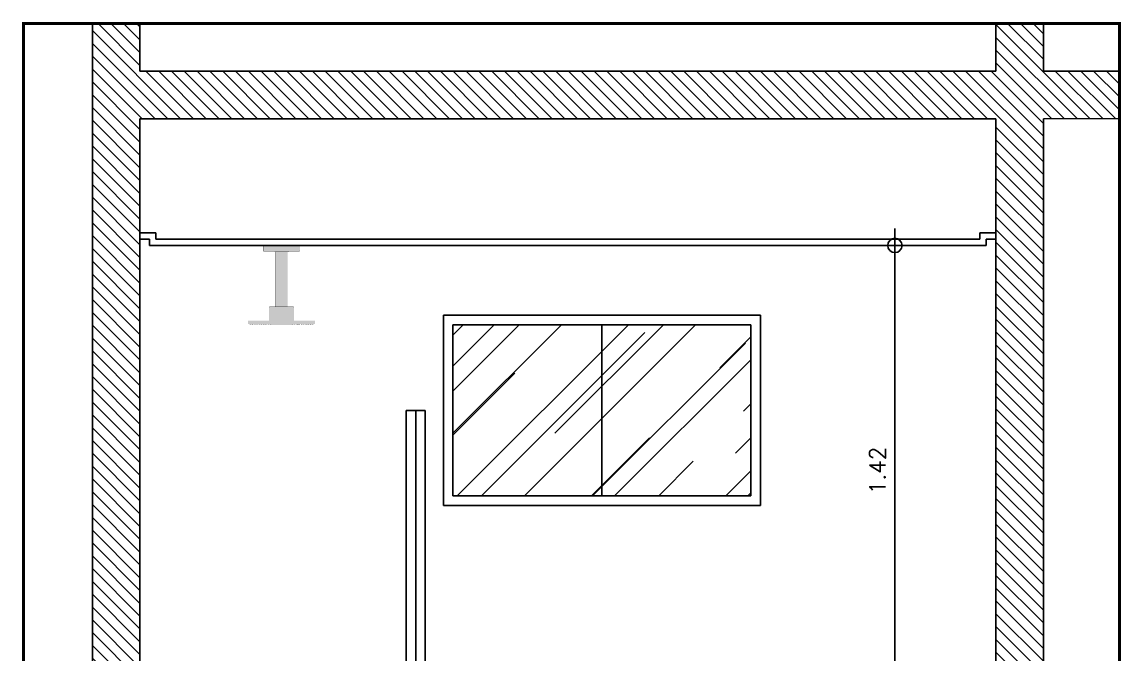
# Model space of a CAD drawing. Header units: millimetres. Extents: x 2182 to 2335, y 1488 to 1614.
# Drawn here: x 2294.997 to 2298.464, y 1510.852 to 1512.846 of the extents above; entities that cross this region are included whole.
import ezdxf

# ---------------------------------------------------------------- set-up
doc = ezdxf.new("R2010")
doc.units = ezdxf.units.MM
doc.linetypes.add('DIVIDE', pattern=[1.25, 0.5, -0.25, 0, -0.25, 0, -0.25])
for name, color, linetype in [('AI-Equip san', 1, 'Continuous'), ('COTA', 250, 'Continuous'), ('Esquadria', 2, 'Continuous'), ('Hachura', 8, 'Continuous'), ('LAYOUT', 7, 'Continuous'), ('PAREDE', 7, 'Continuous'), ('TEXTO', 7, 'Continuous')]:
    doc.layers.add(name, color=color, linetype=linetype)
doc.layers.add('AI-Hatch equip san', color=255, linetype='Continuous', lineweight=0)
doc.styles.add('NORMAL', font='romans.shx')
doc.dimstyles.new('D25', dxfattribs={"dimtxt": 0.05, "dimasz": 0.045, "dimexe": 0.18, "dimexo": 0.0625, "dimgap": 0.03, "dimtad": 1, "dimzin": 4, "dimdsep": 46, "dimtxsty": 'NORMAL', "dimblk1": 'DOT1', "dimblk2": 'DOT1', "dimsah": 1, "dimcen": 0.045, "dimse1": 1, "dimse2": 1, "dimclrd": 256, "dimclre": 256, "dimclrt": 7, "dimaunit": 1, "dimadec": 0, "dimazin": 0, "dimtfac": 1, "dimtix": 1, "dimtmove": 2, "dimatfit": 3, "dimldrblk": 'SMALL', "dimfxl": 1, "dimtvp": 1.75, "dimtolj": 1, "dimtzin": 0, "dimarcsym": 0})

# ---------------------------------------------------------------- blocks, each defined once
blk = doc.blocks.new('DOT1')
for p, q in [((0, 1.2), (0, -1.2)), ((-1.2, 0), (1.2, 0))]:
    blk.add_line(p, q)
blk.add_circle((0, 0), 0.5)
blk = doc.blocks.new('*D854')
at = {"layer": 'COTA', "linetype": 'Continuous', "lineweight": -2, "transparency": 16777216}
blk.add_line((2297.7508, 1510.7659), (2297.7508, 1512.0959), dxfattribs=at)
at = {"layer": 'Defpoints', "color": 0, "linetype": 'Continuous', "transparency": 16777216}
for p in [(2297.7508, 1512.1409), (2298.0392, 1512.1409), (2298.0692, 1510.7209)]:
    blk.add_point(p, dxfattribs=at)
at = {"layer": 'COTA', "linetype": 'Continuous', "lineweight": -2, "transparency": 16777216, "xscale": 0.045, "yscale": 0.045, "zscale": 0.045}
for p, rotation in [((2297.7508, 1512.1409), 90), ((2297.7508, 1510.7209), 270)]:
    blk.add_blockref('DOT1', p, dxfattribs=dict(at, rotation=rotation))
at = {"layer": 'COTA', "color": 7, "linetype": 'Continuous', "transparency": 16777216, "insert": (2297.6958, 1511.4309), "char_height": 0.05, "attachment_point": 5, "rotation": 90, "style": 'NORMAL'}
blk.add_mtext('\\A1;1.42', dxfattribs=at)
blk = doc.blocks.new('_Small')
at = {"color": 0, "linetype": 'ByBlock', "lineweight": -2}
blk.add_circle((0, 0), 0.25, dxfattribs=at)
blk = doc.blocks.new('CHROMO DE TETO - 1979 CTET')
at = {"layer": 'AI-Hatch equip san'}
for points in [[(0.0566, 0.2345), (0.0567, 0.2345), (0.0569, 0.2346), (0.057, 0.2346), (0.0571, 0.2347), (0.0573, 0.2347), (0.0574, 0.2348), (0.0575, 0.2349), (0.0576, 0.235), (0.0577, 0.2351), (0.0578, 0.2352), (0.0579, 0.2353), (0.0579, 0.2355), (0.058, 0.2356), (0.058, 0.2357), (0.0581, 0.2362), (0.0581, 0.2522), (-0.0034, 0.2522), (-0.0579, 0.2522), (-0.0579, 0.236), (-0.0579, 0.2357), (-0.0579, 0.2356), (-0.0578, 0.2355), (-0.0577, 0.2353), (-0.0577, 0.2352), (-0.0576, 0.2351), (-0.0575, 0.235), (-0.0574, 0.2349), (-0.0573, 0.2348), (-0.0571, 0.2347), (-0.057, 0.2347), (-0.0569, 0.2346), (-0.0567, 0.2346), (-0.0566, 0.2345), (-0.0564, 0.2345), (0.0034, 0.2345)], [(-0.0726, 0.0045), (-0.0728, 0.0046), (-0.0729, 0.0046), (-0.0731, 0.0046), (-0.0732, 0.0046), (-0.0734, 0.0046), (-0.0735, 0.0046), (-0.0737, 0.0046), (-0.0738, 0.0046), (-0.074, 0.0046), (-0.0741, 0.0046), (-0.0743, 0.0046), (-0.0745, 0.0045), (-0.0746, 0.0045), (-0.0753, 0.0044), (-0.0759, 0.0044), (-0.0766, 0.0043), (-0.0774, 0.0042), (-0.078, 0.0042), (-0.0785, 0.0041), (-0.0785, 0.0028), (-0.0789, 0.0026), (-0.0824, 0.0026), (-0.0827, 0.0029), (-0.0827, 0.0042), (-0.0831, 0.0042), (-0.0838, 0.0042), (-0.0845, 0.0043), (-0.0852, 0.0044), (-0.0859, 0.0044), (-0.0864, 0.0045), (-0.0866, 0.0045), (-0.0867, 0.0045), (-0.0869, 0.0046), (-0.087, 0.0046), (-0.0872, 0.0046), (-0.0873, 0.0046), (-0.0875, 0.0046), (-0.0876, 0.0046), (-0.0878, 0.0046), (-0.0879, 0.0046), (-0.0881, 0.0046), (-0.0882, 0.0046), (-0.0884, 0.0046), (-0.0886, 0.0045), (-0.089, 0.0045), (-0.0894, 0.0044), (-0.0901, 0.0044), (-0.0905, 0.0043), (-0.091, 0.0043), (-0.0916, 0.0042), (-0.0916, 0.0028), (-0.0919, 0.0026), (-0.0976, 0.0026), (-0.0978, 0.0029), (-0.0978, 0.0042), (-0.0982, 0.0042), (-0.0986, 0.0043), (-0.0992, 0.0043), (-0.0997, 0.0044), (-0.1, 0.0044), (-0.1003, 0.0045), (-0.1005, 0.0045), (-0.1006, 0.0045), (-0.1007, 0.0045), (-0.1008, 0.0045), (-0.1008, 0.0045), (-0.1009, 0.0046), (-0.101, 0.0046), (-0.101, 0.0046), (-0.1012, 0.0046), (-0.1013, 0.0046), (-0.1014, 0.0046), (-0.1015, 0.0046), (-0.1016, 0.0046), (-0.1017, 0.0046), (-0.1058, 0.0046), (-0.1058, 0.0155), (-0.0957, 0.0155), (-0.0393, 0.0155), (-0.0393, 0.057), (-0.0391, 0.0576), (-0.0388, 0.0581), (-0.0384, 0.0585), (-0.0379, 0.0587), (-0.0374, 0.0588), (-0.0191, 0.0588), (-0.0191, 0.2145), (-0.0191, 0.232), (-0.0206, 0.232), (-0.0211, 0.2322), (-0.0216, 0.2326), (-0.0218, 0.2331), (-0.0218, 0.2332), (-0.0218, 0.2331), (-0.0217, 0.2329), (-0.0217, 0.2328), (-0.0216, 0.2327), (-0.0215, 0.2326), (-0.0214, 0.2325), (-0.0213, 0.2324), (-0.0212, 0.2323), (-0.0211, 0.2322), (-0.0209, 0.2321), (-0.0208, 0.2321), (-0.0206, 0.2321), (-0.0205, 0.232), (-0.0203, 0.232), (0.0036, 0.232), (0.0205, 0.232), (0.0206, 0.232), (0.0208, 0.2321), (0.0209, 0.2321), (0.0211, 0.2321), (0.0212, 0.2322), (0.0213, 0.2323), (0.0214, 0.2324), (0.0215, 0.2325), (0.0216, 0.2326), (0.0217, 0.2327), (0.0218, 0.2328), (0.0219, 0.2331), (0.022, 0.2332), (0.0219, 0.2329), (0.0215, 0.2324), (0.021, 0.2321), (0.0206, 0.232), (0.0193, 0.232), (0.0193, 0.2145), (0.0193, 0.0588), (0.0377, 0.0588), (0.0382, 0.0587), (0.0387, 0.0583), (0.0391, 0.0579), (0.0394, 0.0574), (0.0394, 0.0569), (0.0394, 0.0155), (0.0966, 0.0155), (0.1059, 0.0155), (0.1059, 0.0046), (0.1019, 0.0046), (0.1017, 0.0046), (0.1017, 0.0046), (0.1015, 0.0046), (0.1014, 0.0046), (0.1014, 0.0046), (0.1012, 0.0046), (0.1011, 0.0046), (0.101, 0.0046), (0.101, 0.0045), (0.1009, 0.0045), (0.1008, 0.0045), (0.1008, 0.0045), (0.1004, 0.0045), (0.1002, 0.0044), (0.0999, 0.0044), (0.0992, 0.0043), (0.0987, 0.0043), (0.0983, 0.0042), (0.098, 0.0042), (0.098, 0.0028), (0.0976, 0.0026), (0.0919, 0.0026), (0.0917, 0.0029), (0.0917, 0.0042), (0.0912, 0.0043), (0.0907, 0.0043), (0.0902, 0.0044), (0.0896, 0.0044), (0.0888, 0.0045), (0.0887, 0.0045), (0.0885, 0.0046), (0.0884, 0.0046), (0.0882, 0.0046), (0.0881, 0.0046), (0.0879, 0.0046), (0.0878, 0.0046), (0.0876, 0.0046), (0.0875, 0.0046), (0.0873, 0.0046), (0.0872, 0.0046), (0.087, 0.0046), (0.0869, 0.0045), (0.0867, 0.0045), (0.0866, 0.0045), (0.0861, 0.0044), (0.0854, 0.0044), (0.0847, 0.0043), (0.084, 0.0042), (0.0833, 0.0042), (0.0828, 0.0042), (0.0828, 0.0028), (0.0825, 0.0026), (0.0789, 0.0026), (0.0787, 0.0029), (0.0787, 0.0041), (0.0781, 0.0042), (0.0775, 0.0042), (0.0768, 0.0043), (0.0761, 0.0044), (0.0755, 0.0044), (0.0751, 0.0045), (0.0746, 0.0045), (0.0744, 0.0046), (0.0743, 0.0046), (0.0741, 0.0046), (0.074, 0.0046), (0.0738, 0.0046), (0.0737, 0.0046), (0.0735, 0.0046), (0.0734, 0.0046), (0.0732, 0.0046), (0.0731, 0.0046), (0.0729, 0.0046), (0.0728, 0.0045), (0.0726, 0.0045), (0.0725, 0.0045), (0.072, 0.0044), (0.0713, 0.0044), (0.0706, 0.0043), (0.0698, 0.0042), (0.0692, 0.0042), (0.0687, 0.0041), (0.0687, 0.0028), (0.0684, 0.0026), (0.0648, 0.0026), (0.0646, 0.0029), (0.0646, 0.0041), (0.064, 0.0042), (0.0634, 0.0042), (0.0627, 0.0043), (0.062, 0.0044), (0.0613, 0.0044), (0.061, 0.0045), (0.0605, 0.0045), (0.0603, 0.0046), (0.0602, 0.0046), (0.06, 0.0046), (0.0599, 0.0046), (0.0597, 0.0046), (0.0596, 0.0046), (0.0594, 0.0046), (0.0593, 0.0046), (0.0591, 0.0046), (0.059, 0.0046), (0.0588, 0.0046), (0.0587, 0.0045), (0.0585, 0.0045), (0.0584, 0.0045), (0.0579, 0.0044), (0.0572, 0.0044), (0.0565, 0.0043), (0.0557, 0.0042), (0.0551, 0.0042), (0.0546, 0.0042), (0.0546, 0.0028), (0.0542, 0.0026), (0.0507, 0.0026), (0.0505, 0.0029), (0.0505, 0.0041), (0.0505, 0.0041), (0.0505, 0.0041), (0.0499, 0.0042), (0.0493, 0.0042), (0.0486, 0.0043), (0.0479, 0.0044), (0.0472, 0.0044), (0.0465, 0.0045), (0.0464, 0.0045), (0.0462, 0.0046), (0.0461, 0.0046), (0.0459, 0.0046), (0.0458, 0.0046), (0.0456, 0.0046), (0.0455, 0.0046), (0.0453, 0.0046), (0.0452, 0.0046), (0.045, 0.0046), (0.0449, 0.0046), (0.0447, 0.0046), (0.0446, 0.0045), (0.0444, 0.0045), (0.0442, 0.0045), (0.0438, 0.0044), (0.0431, 0.0044), (0.0424, 0.0043), (0.0416, 0.0042), (0.041, 0.0042), (0.0405, 0.0042), (0.0405, 0.0028), (0.0402, 0.0026), (0.0366, 0.0026), (0.0364, 0.0029), (0.0364, 0.0041), (0.0359, 0.0042), (0.0354, 0.0042), (0.0348, 0.0042), (0.0343, 0.0043), (0.0338, 0.0044), (0.0332, 0.0044), (0.0329, 0.0045), (0.0326, 0.0045), (0.0323, 0.0045), (0.0323, 0.0036), (0.0321, 0.003), (0.0318, 0.0025), (0.0314, 0.0021), (0.031, 0.0018), (0.0305, 0.0016), (0.03, 0.0015), (0.0296, 0.0014), (0.0001, 0.0014), (-0.0296, 0.0014), (-0.0301, 0.0015), (-0.0306, 0.0017), (-0.0311, 0.002), (-0.0315, 0.0023), (-0.0318, 0.0028), (-0.032, 0.0032), (-0.0321, 0.0036), (-0.0322, 0.0045), (-0.0325, 0.0045), (-0.0329, 0.0044), (-0.0334, 0.0044), (-0.034, 0.0043), (-0.0345, 0.0043), (-0.035, 0.0042), (-0.0356, 0.0042), (-0.0359, 0.0042), (-0.0362, 0.0041), (-0.0362, 0.0028), (-0.0366, 0.0026), (-0.0401, 0.0026), (-0.0403, 0.0029), (-0.0403, 0.0042), (-0.0408, 0.0042), (-0.0415, 0.0042), (-0.0422, 0.0043), (-0.0429, 0.0044), (-0.0436, 0.0044), (-0.0441, 0.0045), (-0.0443, 0.0045), (-0.0444, 0.0045), (-0.0446, 0.0046), (-0.0447, 0.0046), (-0.0449, 0.0046), (-0.045, 0.0046), (-0.0452, 0.0046), (-0.0453, 0.0046), (-0.0455, 0.0046), (-0.0456, 0.0046), (-0.0458, 0.0046), (-0.0459, 0.0046), (-0.0461, 0.0046), (-0.0462, 0.0045), (-0.0468, 0.0045), (-0.0472, 0.0044), (-0.0479, 0.0043), (-0.0487, 0.0043), (-0.0494, 0.0042), (-0.05, 0.0042), (-0.0503, 0.0041), (-0.0503, 0.0041), (-0.0503, 0.0028), (-0.0507, 0.0026), (-0.0542, 0.0026), (-0.0544, 0.0029), (-0.0544, 0.0042), (-0.0549, 0.0042), (-0.0556, 0.0042), (-0.0563, 0.0043), (-0.057, 0.0044), (-0.0577, 0.0044), (-0.0582, 0.0045), (-0.0584, 0.0045), (-0.0585, 0.0045), (-0.0587, 0.0046), (-0.0588, 0.0046), (-0.059, 0.0046), (-0.0591, 0.0046), (-0.0593, 0.0046), (-0.0594, 0.0046), (-0.0596, 0.0046), (-0.0597, 0.0046), (-0.0599, 0.0046), (-0.06, 0.0046), (-0.0602, 0.0046), (-0.0603, 0.0045), (-0.0609, 0.0045), (-0.0612, 0.0044), (-0.0618, 0.0044), (-0.0625, 0.0043), (-0.0633, 0.0042), (-0.0639, 0.0042), (-0.0644, 0.0041), (-0.0644, 0.0028), (-0.0648, 0.0026), (-0.0683, 0.0026), (-0.0686, 0.0029), (-0.0686, 0.0041), (-0.069, 0.0042), (-0.0697, 0.0042), (-0.0704, 0.0043), (-0.0711, 0.0044), (-0.0718, 0.0044), (-0.0723, 0.0045), (-0.0725, 0.0045)], [(-0.0033, 0.2345), (-0.0218, 0.2345), (-0.0218, 0.2335), (-0.0218, 0.2332), (-0.0218, 0.2331), (-0.0217, 0.2329), (-0.0217, 0.2328), (-0.0216, 0.2327), (-0.0215, 0.2326), (-0.0214, 0.2325), (-0.0213, 0.2324), (-0.0212, 0.2323), (-0.0211, 0.2322), (-0.0209, 0.2321), (-0.0208, 0.2321), (-0.0206, 0.2321), (-0.0205, 0.232), (-0.0203, 0.232), (0.0036, 0.232), (0.0205, 0.232), (0.0206, 0.232), (0.0208, 0.2321), (0.0209, 0.2321), (0.0211, 0.2321), (0.0212, 0.2322), (0.0213, 0.2323), (0.0214, 0.2324), (0.0215, 0.2325), (0.0216, 0.2326), (0.0217, 0.2327), (0.0218, 0.2328), (0.0219, 0.2329), (0.0219, 0.2331), (0.022, 0.2332), (0.022, 0.2335), (0.022, 0.2345)]]:
    blk.add_hatch(color=256, dxfattribs=at).paths.add_polyline_path(points)
at = {"color": 0, "const_width": 0.000417}
for points in [[(-0.0579, 0.236), (-0.0579, 0.2522)], [(-0.0579, 0.2522), (0.0036, 0.2522)], [(0.0581, 0.2522), (-0.0034, 0.2522)], [(0.0581, 0.236), (0.0581, 0.2522)], [(-0.0564, 0.2345), (-0.0564, 0.2345), (-0.0566, 0.2345), (-0.0567, 0.2346), (-0.0569, 0.2346), (-0.057, 0.2347), (-0.0571, 0.2347), (-0.0573, 0.2348), (-0.0574, 0.2349), (-0.0575, 0.235), (-0.0576, 0.2351), (-0.0577, 0.2352), (-0.0577, 0.2353), (-0.0578, 0.2355), (-0.0579, 0.2356), (-0.0579, 0.2357), (-0.0579, 0.236)], [(0.0034, 0.2345), (-0.0564, 0.2345)], [(-0.0218, 0.2335), (-0.0218, 0.2345)], [(-0.0203, 0.232), (-0.0203, 0.232), (-0.0205, 0.232), (-0.0206, 0.2321), (-0.0208, 0.2321), (-0.0209, 0.2321), (-0.0211, 0.2322), (-0.0212, 0.2323), (-0.0213, 0.2324), (-0.0214, 0.2325), (-0.0215, 0.2326), (-0.0216, 0.2327), (-0.0217, 0.2328), (-0.0217, 0.2329), (-0.0218, 0.2331), (-0.0218, 0.2332), (-0.0218, 0.2335)], [(-0.0203, 0.232), (0.0036, 0.232)], [(-0.0191, 0.2145), (-0.0191, 0.2323)], [(-0.0191, 0.0588), (-0.0191, 0.2145)], [(0.0205, 0.232), (-0.0034, 0.232)], [(-0.0033, 0.2345), (0.0566, 0.2345)], [(0.0193, 0.2145), (0.0193, 0.2323)], [(0.0193, 0.0588), (0.0193, 0.2145)], [(0.0205, 0.232), (0.0205, 0.232), (0.0206, 0.232), (0.0208, 0.2321), (0.0209, 0.2321), (0.0211, 0.2321), (0.0212, 0.2322), (0.0213, 0.2323), (0.0214, 0.2324), (0.0215, 0.2325), (0.0216, 0.2326), (0.0217, 0.2327), (0.0218, 0.2328), (0.0219, 0.2329), (0.0219, 0.2331), (0.022, 0.2332), (0.022, 0.2335)], [(0.022, 0.2335), (0.022, 0.2345)], [(0.0566, 0.2345), (0.0566, 0.2345), (0.0567, 0.2345), (0.0569, 0.2346), (0.057, 0.2346), (0.0571, 0.2347), (0.0573, 0.2347), (0.0574, 0.2348), (0.0575, 0.2349), (0.0576, 0.235), (0.0577, 0.2351), (0.0578, 0.2352), (0.0579, 0.2353), (0.0579, 0.2355), (0.058, 0.2356), (0.058, 0.2357), (0.0581, 0.236)], [(-0.0393, 0.0568), (-0.0393, 0.0568), (-0.0393, 0.057), (-0.0392, 0.0572), (-0.0392, 0.0574), (-0.0391, 0.0576), (-0.039, 0.0577), (-0.0389, 0.0579), (-0.0388, 0.0581), (-0.0387, 0.0582), (-0.0386, 0.0583), (-0.0384, 0.0584), (-0.0382, 0.0585), (-0.0381, 0.0586), (-0.0379, 0.0587), (-0.0377, 0.0588), (-0.0375, 0.0588)], [(-0.0393, 0.0154), (-0.0393, 0.0568)], [(0.0007, 0.0588), (-0.0373, 0.0588)], [(0.0007, 0.0588), (0.0374, 0.0588)], [(0.0394, 0.0568), (0.0394, 0.0568), (0.0394, 0.057), (0.0394, 0.0572), (0.0393, 0.0574), (0.0393, 0.0576), (0.0392, 0.0577), (0.0391, 0.0579), (0.039, 0.0581), (0.0388, 0.0582), (0.0387, 0.0583), (0.0385, 0.0584), (0.0384, 0.0585), (0.0382, 0.0586), (0.038, 0.0587), (0.0378, 0.0588), (0.0376, 0.0588)], [(0.0394, 0.0154), (0.0394, 0.0568)], [(-0.1058, 0.0046), (-0.1058, 0.0155)], [(-0.1058, 0.0155), (-0.0957, 0.0155)], [(-0.1058, 0.0046), (-0.1017, 0.0046)], [(-0.1005, 0.0045), (-0.1005, 0.0045), (-0.1006, 0.0045), (-0.1007, 0.0045), (-0.1008, 0.0045), (-0.1008, 0.0045), (-0.1009, 0.0046), (-0.101, 0.0046), (-0.1011, 0.0046), (-0.1011, 0.0046), (-0.1012, 0.0046), (-0.1013, 0.0046), (-0.1014, 0.0046), (-0.1014, 0.0046), (-0.1015, 0.0046), (-0.1016, 0.0046), (-0.1017, 0.0046)], [(-0.1005, 0.0045), (-0.1005, 0.0045), (-0.1004, 0.0045), (-0.1002, 0.0045), (-0.1, 0.0044), (-0.0998, 0.0044), (-0.0997, 0.0044), (-0.0995, 0.0044), (-0.0993, 0.0044), (-0.0992, 0.0043), (-0.099, 0.0043), (-0.0988, 0.0043), (-0.0987, 0.0043), (-0.0985, 0.0043), (-0.0983, 0.0043), (-0.0982, 0.0042), (-0.0978, 0.0042)], [(-0.0978, 0.0031), (-0.0978, 0.0042)], [(-0.0973, 0.0026), (-0.0973, 0.0026), (-0.0974, 0.0026), (-0.0974, 0.0026), (-0.0975, 0.0026), (-0.0975, 0.0026), (-0.0976, 0.0026), (-0.0976, 0.0027), (-0.0976, 0.0027), (-0.0977, 0.0027), (-0.0977, 0.0027), (-0.0977, 0.0028), (-0.0978, 0.0028), (-0.0978, 0.0029), (-0.0978, 0.0029), (-0.0978, 0.003), (-0.0978, 0.0031)], [(-0.0973, 0.0026), (-0.0921, 0.0026)], [(-0.0965, 0.0155), (0, 0.0155)], [(-0.0921, 0.0026), (-0.0921, 0.0026), (-0.092, 0.0026), (-0.092, 0.0026), (-0.092, 0.0026), (-0.092, 0.0026), (-0.0919, 0.0026), (-0.0919, 0.0026), (-0.0919, 0.0026), (-0.0919, 0.0026), (-0.0919, 0.0026), (-0.0918, 0.0026), (-0.0918, 0.0026), (-0.0918, 0.0027), (-0.0918, 0.0027), (-0.0917, 0.0027), (-0.0917, 0.0027), (-0.0917, 0.0027), (-0.0917, 0.0027), (-0.0917, 0.0027), (-0.0917, 0.0028), (-0.0916, 0.0028), (-0.0916, 0.0028), (-0.0916, 0.0028), (-0.0916, 0.0029), (-0.0916, 0.0029), (-0.0916, 0.0029), (-0.0916, 0.0029), (-0.0916, 0.0029), (-0.0916, 0.003), (-0.0916, 0.003), (-0.0916, 0.003), (-0.0916, 0.0031)], [(-0.0916, 0.0042), (-0.0916, 0.0042), (-0.0914, 0.0042), (-0.0912, 0.0042), (-0.0911, 0.0043), (-0.0909, 0.0043), (-0.0907, 0.0043), (-0.0905, 0.0043), (-0.0904, 0.0043), (-0.0902, 0.0043), (-0.09, 0.0044), (-0.0899, 0.0044), (-0.0897, 0.0044), (-0.0895, 0.0044), (-0.0894, 0.0044), (-0.0892, 0.0045), (-0.089, 0.0045)], [(-0.0916, 0.0031), (-0.0916, 0.0042)], [(-0.0864, 0.0045), (-0.0864, 0.0045), (-0.0866, 0.0045), (-0.0867, 0.0045), (-0.0869, 0.0046), (-0.087, 0.0046), (-0.0872, 0.0046), (-0.0873, 0.0046), (-0.0875, 0.0046), (-0.0876, 0.0046), (-0.0878, 0.0046), (-0.0879, 0.0046), (-0.0881, 0.0046), (-0.0882, 0.0046), (-0.0884, 0.0046), (-0.0886, 0.0045), (-0.089, 0.0045)], [(-0.0864, 0.0045), (-0.0864, 0.0045), (-0.0862, 0.0045), (-0.086, 0.0044), (-0.0857, 0.0044), (-0.0855, 0.0044), (-0.0852, 0.0044), (-0.085, 0.0043), (-0.0848, 0.0043), (-0.0845, 0.0043), (-0.0843, 0.0043), (-0.0841, 0.0042), (-0.0838, 0.0042), (-0.0836, 0.0042), (-0.0834, 0.0042), (-0.0831, 0.0042), (-0.0827, 0.0042)], [(-0.0827, 0.0031), (-0.0827, 0.0042)], [(-0.0821, 0.0026), (-0.0821, 0.0026), (-0.0822, 0.0026), (-0.0823, 0.0026), (-0.0823, 0.0026), (-0.0823, 0.0026), (-0.0824, 0.0026), (-0.0824, 0.0027), (-0.0825, 0.0027), (-0.0825, 0.0027), (-0.0825, 0.0027), (-0.0826, 0.0028), (-0.0826, 0.0028), (-0.0826, 0.0029), (-0.0826, 0.0029), (-0.0826, 0.003), (-0.0827, 0.0031)], [(-0.0821, 0.0026), (-0.079, 0.0026)], [(-0.079, 0.0026), (-0.079, 0.0026), (-0.079, 0.0026), (-0.079, 0.0026), (-0.079, 0.0026), (-0.0789, 0.0026), (-0.0789, 0.0026), (-0.0789, 0.0026), (-0.0789, 0.0026), (-0.0788, 0.0026), (-0.0788, 0.0026), (-0.0788, 0.0026), (-0.0788, 0.0026), (-0.0787, 0.0027), (-0.0787, 0.0027), (-0.0787, 0.0027), (-0.0787, 0.0027), (-0.0787, 0.0027), (-0.0787, 0.0027), (-0.0786, 0.0027), (-0.0786, 0.0028), (-0.0786, 0.0028), (-0.0786, 0.0028), (-0.0786, 0.0028), (-0.0786, 0.0029), (-0.0786, 0.0029), (-0.0786, 0.0029), (-0.0785, 0.0029), (-0.0785, 0.0029), (-0.0785, 0.003), (-0.0785, 0.003), (-0.0785, 0.003), (-0.0785, 0.0031)], [(-0.0785, 0.0041), (-0.0785, 0.0041), (-0.0783, 0.0042), (-0.0781, 0.0042), (-0.0778, 0.0042), (-0.0776, 0.0042), (-0.0773, 0.0042), (-0.0771, 0.0042), (-0.0769, 0.0043), (-0.0766, 0.0043), (-0.0764, 0.0043), (-0.0762, 0.0043), (-0.0759, 0.0044), (-0.0757, 0.0044), (-0.0755, 0.0044), (-0.0752, 0.0044), (-0.0746, 0.0045)], [(-0.0785, 0.0031), (-0.0785, 0.0041)], [(-0.0723, 0.0045), (-0.0723, 0.0045), (-0.0725, 0.0045), (-0.0726, 0.0045), (-0.0728, 0.0046), (-0.0729, 0.0046), (-0.0731, 0.0046), (-0.0732, 0.0046), (-0.0734, 0.0046), (-0.0735, 0.0046), (-0.0737, 0.0046), (-0.0738, 0.0046), (-0.074, 0.0046), (-0.0741, 0.0046), (-0.0743, 0.0046), (-0.0745, 0.0045), (-0.0746, 0.0045)], [(-0.0723, 0.0045), (-0.0723, 0.0045), (-0.0721, 0.0045), (-0.0719, 0.0044), (-0.0716, 0.0044), (-0.0714, 0.0044), (-0.0711, 0.0044), (-0.0709, 0.0043), (-0.0707, 0.0043), (-0.0704, 0.0043), (-0.0702, 0.0043), (-0.07, 0.0042), (-0.0697, 0.0042), (-0.0695, 0.0042), (-0.0693, 0.0042), (-0.069, 0.0042), (-0.0686, 0.0041)], [(-0.0686, 0.0031), (-0.0686, 0.0041)], [(-0.068, 0.0026), (-0.068, 0.0026), (-0.0681, 0.0026), (-0.0681, 0.0026), (-0.0682, 0.0026), (-0.0682, 0.0026), (-0.0683, 0.0026), (-0.0683, 0.0027), (-0.0684, 0.0027), (-0.0684, 0.0027), (-0.0684, 0.0027), (-0.0685, 0.0028), (-0.0685, 0.0028), (-0.0685, 0.0029), (-0.0685, 0.0029), (-0.0685, 0.003), (-0.0686, 0.0031)], [(-0.068, 0.0026), (-0.0649, 0.0026)], [(-0.0649, 0.0026), (-0.0649, 0.0026), (-0.0649, 0.0026), (-0.0649, 0.0026), (-0.0648, 0.0026), (-0.0648, 0.0026), (-0.0648, 0.0026), (-0.0648, 0.0026), (-0.0648, 0.0026), (-0.0647, 0.0026), (-0.0647, 0.0026), (-0.0647, 0.0026), (-0.0647, 0.0026), (-0.0646, 0.0027), (-0.0646, 0.0027), (-0.0646, 0.0027), (-0.0646, 0.0027), (-0.0646, 0.0027), (-0.0646, 0.0027), (-0.0645, 0.0027), (-0.0645, 0.0028), (-0.0645, 0.0028), (-0.0645, 0.0028), (-0.0645, 0.0028), (-0.0645, 0.0029), (-0.0645, 0.0029), (-0.0644, 0.0029), (-0.0644, 0.0029), (-0.0644, 0.0029), (-0.0644, 0.003), (-0.0644, 0.003), (-0.0644, 0.003), (-0.0644, 0.0031)], [(-0.0644, 0.0041), (-0.0644, 0.0041), (-0.0642, 0.0042), (-0.0639, 0.0042), (-0.0637, 0.0042), (-0.0635, 0.0042), (-0.0632, 0.0042), (-0.063, 0.0042), (-0.0628, 0.0043), (-0.0625, 0.0043), (-0.0623, 0.0043), (-0.0621, 0.0043), (-0.0618, 0.0044), (-0.0616, 0.0044), (-0.0614, 0.0044), (-0.0611, 0.0044), (-0.0609, 0.0045)], [(-0.0644, 0.0031), (-0.0644, 0.0041)], [(-0.0582, 0.0045), (-0.0582, 0.0045), (-0.0584, 0.0045), (-0.0585, 0.0045), (-0.0587, 0.0046), (-0.0588, 0.0046), (-0.059, 0.0046), (-0.0591, 0.0046), (-0.0593, 0.0046), (-0.0594, 0.0046), (-0.0596, 0.0046), (-0.0597, 0.0046), (-0.0599, 0.0046), (-0.06, 0.0046), (-0.0602, 0.0046), (-0.0603, 0.0045), (-0.0609, 0.0045)], [(-0.0582, 0.0045), (-0.0582, 0.0045), (-0.058, 0.0045), (-0.0577, 0.0044), (-0.0575, 0.0044), (-0.0573, 0.0044), (-0.057, 0.0044), (-0.0568, 0.0043), (-0.0566, 0.0043), (-0.0563, 0.0043), (-0.0561, 0.0043), (-0.0559, 0.0042), (-0.0556, 0.0042), (-0.0554, 0.0042), (-0.0552, 0.0042), (-0.0549, 0.0042), (-0.0544, 0.0042)], [(-0.0544, 0.0031), (-0.0544, 0.0042)], [(-0.0544, 0.0031), (-0.0544, 0.0031), (-0.0544, 0.003), (-0.0544, 0.003), (-0.0544, 0.003), (-0.0544, 0.003), (-0.0544, 0.0029), (-0.0544, 0.0029), (-0.0544, 0.0029), (-0.0544, 0.0029), (-0.0544, 0.0029), (-0.0544, 0.0028), (-0.0544, 0.0028), (-0.0544, 0.0028), (-0.0543, 0.0028), (-0.0543, 0.0027), (-0.0543, 0.0027), (-0.0543, 0.0027), (-0.0543, 0.0027), (-0.0543, 0.0027), (-0.0542, 0.0027), (-0.0542, 0.0027), (-0.0542, 0.0026), (-0.0542, 0.0026), (-0.0542, 0.0026), (-0.0541, 0.0026), (-0.0541, 0.0026), (-0.0541, 0.0026), (-0.0541, 0.0026), (-0.054, 0.0026), (-0.054, 0.0026), (-0.054, 0.0026), (-0.0539, 0.0026)], [(-0.0539, 0.0026), (-0.0508, 0.0026)], [(-0.0503, 0.0031), (-0.0503, 0.0031), (-0.0503, 0.003), (-0.0503, 0.003), (-0.0503, 0.003), (-0.0503, 0.003), (-0.0503, 0.0029), (-0.0503, 0.0029), (-0.0503, 0.0029), (-0.0504, 0.0029), (-0.0504, 0.0029), (-0.0504, 0.0028), (-0.0504, 0.0028), (-0.0504, 0.0028), (-0.0504, 0.0028), (-0.0504, 0.0027), (-0.0504, 0.0027), (-0.0505, 0.0027), (-0.0505, 0.0027), (-0.0505, 0.0027), (-0.0505, 0.0027), (-0.0505, 0.0027), (-0.0506, 0.0026), (-0.0506, 0.0026), (-0.0506, 0.0026), (-0.0506, 0.0026), (-0.0507, 0.0026), (-0.0507, 0.0026), (-0.0507, 0.0026), (-0.0507, 0.0026), (-0.0507, 0.0026), (-0.0508, 0.0026), (-0.0508, 0.0026)], [(-0.0503, 0.0041), (-0.0503, 0.0041), (-0.0501, 0.0042), (-0.0498, 0.0042), (-0.0496, 0.0042), (-0.0494, 0.0042), (-0.0491, 0.0042), (-0.0489, 0.0042), (-0.0487, 0.0043), (-0.0484, 0.0043), (-0.0482, 0.0043), (-0.048, 0.0043), (-0.0477, 0.0044), (-0.0475, 0.0044), (-0.0473, 0.0044), (-0.047, 0.0044), (-0.0468, 0.0045)], [(-0.0503, 0.0031), (-0.0503, 0.0042)], [(-0.0441, 0.0045), (-0.0441, 0.0045), (-0.0443, 0.0045), (-0.0444, 0.0045), (-0.0446, 0.0046), (-0.0447, 0.0046), (-0.0449, 0.0046), (-0.045, 0.0046), (-0.0452, 0.0046), (-0.0453, 0.0046), (-0.0455, 0.0046), (-0.0456, 0.0046), (-0.0458, 0.0046), (-0.0459, 0.0046), (-0.0461, 0.0046), (-0.0462, 0.0045), (-0.0468, 0.0045)], [(-0.0441, 0.0045), (-0.0441, 0.0045), (-0.0439, 0.0045), (-0.0436, 0.0044), (-0.0434, 0.0044), (-0.0432, 0.0044), (-0.0429, 0.0044), (-0.0427, 0.0043), (-0.0425, 0.0043), (-0.0422, 0.0043), (-0.042, 0.0043), (-0.0418, 0.0042), (-0.0415, 0.0042), (-0.0413, 0.0042), (-0.0411, 0.0042), (-0.0408, 0.0042), (-0.0403, 0.0042)], [(-0.0403, 0.0031), (-0.0403, 0.0042)], [(-0.0398, 0.0026), (-0.0398, 0.0026), (-0.0399, 0.0026), (-0.0399, 0.0026), (-0.04, 0.0026), (-0.04, 0.0026), (-0.0401, 0.0026), (-0.0401, 0.0027), (-0.0402, 0.0027), (-0.0402, 0.0027), (-0.0402, 0.0027), (-0.0403, 0.0028), (-0.0403, 0.0028), (-0.0403, 0.0029), (-0.0403, 0.0029), (-0.0403, 0.003), (-0.0403, 0.0031)], [(-0.0398, 0.0026), (-0.0367, 0.0026)], [(-0.0367, 0.0026), (-0.0367, 0.0026), (-0.0367, 0.0026), (-0.0367, 0.0026), (-0.0366, 0.0026), (-0.0366, 0.0026), (-0.0366, 0.0026), (-0.0366, 0.0026), (-0.0365, 0.0026), (-0.0365, 0.0026), (-0.0365, 0.0026), (-0.0365, 0.0026), (-0.0365, 0.0026), (-0.0364, 0.0027), (-0.0364, 0.0027), (-0.0364, 0.0027), (-0.0364, 0.0027), (-0.0364, 0.0027), (-0.0363, 0.0027), (-0.0363, 0.0027), (-0.0363, 0.0028), (-0.0363, 0.0028), (-0.0363, 0.0028), (-0.0363, 0.0028), (-0.0363, 0.0029), (-0.0363, 0.0029), (-0.0362, 0.0029), (-0.0362, 0.0029), (-0.0362, 0.0029), (-0.0362, 0.003), (-0.0362, 0.003), (-0.0362, 0.003), (-0.0362, 0.0031)], [(-0.0362, 0.0041), (-0.0362, 0.0041), (-0.0359, 0.0042), (-0.0357, 0.0042), (-0.0354, 0.0042), (-0.0351, 0.0042), (-0.0349, 0.0042), (-0.0346, 0.0043), (-0.0343, 0.0043), (-0.0341, 0.0043), (-0.0338, 0.0043), (-0.0335, 0.0044), (-0.0333, 0.0044), (-0.033, 0.0044), (-0.0327, 0.0045), (-0.0325, 0.0045), (-0.0319, 0.0046)], [(-0.0362, 0.0031), (-0.0362, 0.0041)], [(0.0001, 0.0014), (-0.0294, 0.0014), (-0.0294, 0.0014), (-0.0297, 0.0014), (-0.03, 0.0015), (-0.0302, 0.0016), (-0.0305, 0.0017), (-0.0307, 0.0018), (-0.031, 0.0019), (-0.0312, 0.0021), (-0.0314, 0.0022), (-0.0315, 0.0024), (-0.0317, 0.0027), (-0.0318, 0.0029), (-0.032, 0.0031), (-0.0321, 0.0034), (-0.0321, 0.0036), (-0.0322, 0.0045)], [(-0.0319, 0.0046), (0, 0.0046)], [(0.0966, 0.0155), (0, 0.0155)], [(0.032, 0.0046), (0, 0.0046)], [(0.0364, 0.0041), (0.0364, 0.0041), (0.0361, 0.0042), (0.0358, 0.0042), (0.0355, 0.0042), (0.0353, 0.0042), (0.035, 0.0042), (0.0347, 0.0043), (0.0345, 0.0043), (0.0342, 0.0043), (0.0339, 0.0043), (0.0337, 0.0044), (0.0334, 0.0044), (0.0331, 0.0044), (0.0329, 0.0045), (0.0326, 0.0045), (0.032, 0.0046)], [(0.0364, 0.0031), (0.0364, 0.0041)], [(0.0369, 0.0026), (0.0369, 0.0026), (0.0368, 0.0026), (0.0368, 0.0026), (0.0368, 0.0026), (0.0368, 0.0026), (0.0367, 0.0026), (0.0367, 0.0026), (0.0367, 0.0026), (0.0367, 0.0026), (0.0366, 0.0026), (0.0366, 0.0026), (0.0366, 0.0026), (0.0366, 0.0027), (0.0366, 0.0027), (0.0365, 0.0027), (0.0365, 0.0027), (0.0365, 0.0027), (0.0365, 0.0027), (0.0365, 0.0027), (0.0365, 0.0028), (0.0364, 0.0028), (0.0364, 0.0028), (0.0364, 0.0028), (0.0364, 0.0029), (0.0364, 0.0029), (0.0364, 0.0029), (0.0364, 0.0029), (0.0364, 0.0029), (0.0364, 0.003), (0.0364, 0.003), (0.0364, 0.003), (0.0364, 0.0031)], [(0.04, 0.0026), (0.0369, 0.0026)], [(0.04, 0.0026), (0.04, 0.0026), (0.04, 0.0026), (0.0401, 0.0026), (0.0401, 0.0026), (0.0402, 0.0026), (0.0402, 0.0026), (0.0403, 0.0027), (0.0403, 0.0027), (0.0403, 0.0027), (0.0404, 0.0027), (0.0404, 0.0028), (0.0404, 0.0028), (0.0404, 0.0029), (0.0405, 0.0029), (0.0405, 0.003), (0.0405, 0.0031)], [(0.0443, 0.0045), (0.0443, 0.0045), (0.044, 0.0045), (0.0438, 0.0044), (0.0436, 0.0044), (0.0433, 0.0044), (0.0431, 0.0044), (0.0428, 0.0043), (0.0426, 0.0043), (0.0424, 0.0043), (0.0421, 0.0043), (0.0419, 0.0042), (0.0417, 0.0042), (0.0414, 0.0042), (0.0412, 0.0042), (0.041, 0.0042), (0.0405, 0.0042)], [(0.0405, 0.0031), (0.0405, 0.0042)], [(0.0443, 0.0045), (0.0443, 0.0045), (0.0444, 0.0045), (0.0446, 0.0045), (0.0447, 0.0046), (0.0449, 0.0046), (0.045, 0.0046), (0.0452, 0.0046), (0.0453, 0.0046), (0.0455, 0.0046), (0.0456, 0.0046), (0.0458, 0.0046), (0.0459, 0.0046), (0.0461, 0.0046), (0.0462, 0.0046), (0.0464, 0.0045), (0.0465, 0.0045)], [(0.0505, 0.0041), (0.0505, 0.0041), (0.0502, 0.0042), (0.05, 0.0042), (0.0498, 0.0042), (0.0495, 0.0042), (0.0493, 0.0042), (0.049, 0.0042), (0.0488, 0.0043), (0.0486, 0.0043), (0.0483, 0.0043), (0.0481, 0.0043), (0.0479, 0.0044), (0.0476, 0.0044), (0.0474, 0.0044), (0.0472, 0.0044), (0.0465, 0.0045)], [(0.0505, 0.0031), (0.0505, 0.0042)], [(0.0505, 0.0031), (0.0505, 0.0031), (0.0505, 0.003), (0.0505, 0.003), (0.0505, 0.003), (0.0505, 0.003), (0.0505, 0.0029), (0.0505, 0.0029), (0.0505, 0.0029), (0.0505, 0.0029), (0.0505, 0.0029), (0.0505, 0.0028), (0.0505, 0.0028), (0.0505, 0.0028), (0.0506, 0.0028), (0.0506, 0.0027), (0.0506, 0.0027), (0.0506, 0.0027), (0.0506, 0.0027), (0.0506, 0.0027), (0.0507, 0.0027), (0.0507, 0.0027), (0.0507, 0.0026), (0.0507, 0.0026), (0.0507, 0.0026), (0.0508, 0.0026), (0.0508, 0.0026), (0.0508, 0.0026), (0.0508, 0.0026), (0.0509, 0.0026), (0.0509, 0.0026), (0.0509, 0.0026), (0.051, 0.0026)], [(0.0541, 0.0026), (0.051, 0.0026)], [(0.0546, 0.0031), (0.0546, 0.0031), (0.0546, 0.003), (0.0546, 0.003), (0.0546, 0.003), (0.0546, 0.003), (0.0546, 0.0029), (0.0546, 0.0029), (0.0546, 0.0029), (0.0546, 0.0029), (0.0545, 0.0029), (0.0545, 0.0028), (0.0545, 0.0028), (0.0545, 0.0028), (0.0545, 0.0028), (0.0545, 0.0027), (0.0545, 0.0027), (0.0544, 0.0027), (0.0544, 0.0027), (0.0544, 0.0027), (0.0544, 0.0027), (0.0544, 0.0027), (0.0543, 0.0026), (0.0543, 0.0026), (0.0543, 0.0026), (0.0543, 0.0026), (0.0543, 0.0026), (0.0542, 0.0026), (0.0542, 0.0026), (0.0542, 0.0026), (0.0542, 0.0026), (0.0541, 0.0026), (0.0541, 0.0026)], [(0.0584, 0.0045), (0.0584, 0.0045), (0.0581, 0.0045), (0.0579, 0.0044), (0.0577, 0.0044), (0.0574, 0.0044), (0.0572, 0.0044), (0.057, 0.0043), (0.0567, 0.0043), (0.0565, 0.0043), (0.0562, 0.0043), (0.056, 0.0042), (0.0558, 0.0042), (0.0555, 0.0042), (0.0553, 0.0042), (0.0551, 0.0042), (0.0546, 0.0042)], [(0.0546, 0.0031), (0.0546, 0.0042)], [(0.0584, 0.0045), (0.0584, 0.0045), (0.0585, 0.0045), (0.0587, 0.0045), (0.0588, 0.0046), (0.059, 0.0046), (0.0591, 0.0046), (0.0593, 0.0046), (0.0594, 0.0046), (0.0596, 0.0046), (0.0597, 0.0046), (0.0599, 0.0046), (0.06, 0.0046), (0.0602, 0.0046), (0.0603, 0.0046), (0.0605, 0.0045), (0.061, 0.0045)], [(0.0646, 0.0041), (0.0646, 0.0041), (0.0643, 0.0042), (0.0641, 0.0042), (0.0639, 0.0042), (0.0636, 0.0042), (0.0634, 0.0042), (0.0631, 0.0042), (0.0629, 0.0043), (0.0627, 0.0043), (0.0624, 0.0043), (0.0622, 0.0043), (0.062, 0.0044), (0.0617, 0.0044), (0.0615, 0.0044), (0.0613, 0.0044), (0.061, 0.0045)], [(0.0646, 0.0031), (0.0646, 0.0041)], [(0.0651, 0.0026), (0.0651, 0.0026), (0.065, 0.0026), (0.065, 0.0026), (0.065, 0.0026), (0.065, 0.0026), (0.0649, 0.0026), (0.0649, 0.0026), (0.0649, 0.0026), (0.0649, 0.0026), (0.0649, 0.0026), (0.0648, 0.0026), (0.0648, 0.0026), (0.0648, 0.0027), (0.0648, 0.0027), (0.0647, 0.0027), (0.0647, 0.0027), (0.0647, 0.0027), (0.0647, 0.0027), (0.0647, 0.0027), (0.0647, 0.0028), (0.0646, 0.0028), (0.0646, 0.0028), (0.0646, 0.0028), (0.0646, 0.0029), (0.0646, 0.0029), (0.0646, 0.0029), (0.0646, 0.0029), (0.0646, 0.0029), (0.0646, 0.003), (0.0646, 0.003), (0.0646, 0.003), (0.0646, 0.0031)], [(0.0682, 0.0026), (0.0651, 0.0026)], [(0.0682, 0.0026), (0.0682, 0.0026), (0.0682, 0.0026), (0.0683, 0.0026), (0.0683, 0.0026), (0.0684, 0.0026), (0.0684, 0.0026), (0.0685, 0.0027), (0.0685, 0.0027), (0.0685, 0.0027), (0.0686, 0.0027), (0.0686, 0.0028), (0.0686, 0.0028), (0.0687, 0.0029), (0.0687, 0.0029), (0.0687, 0.003), (0.0687, 0.0031)], [(0.0725, 0.0045), (0.0725, 0.0045), (0.0722, 0.0045), (0.072, 0.0044), (0.0718, 0.0044), (0.0715, 0.0044), (0.0713, 0.0044), (0.0711, 0.0043), (0.0708, 0.0043), (0.0706, 0.0043), (0.0703, 0.0043), (0.0701, 0.0042), (0.0699, 0.0042), (0.0696, 0.0042), (0.0694, 0.0042), (0.0692, 0.0042), (0.0687, 0.0041)], [(0.0687, 0.0031), (0.0687, 0.0041)], [(0.0725, 0.0045), (0.0725, 0.0045), (0.0726, 0.0045), (0.0728, 0.0045), (0.0729, 0.0046), (0.0731, 0.0046), (0.0732, 0.0046), (0.0734, 0.0046), (0.0735, 0.0046), (0.0737, 0.0046), (0.0738, 0.0046), (0.074, 0.0046), (0.0741, 0.0046), (0.0743, 0.0046), (0.0744, 0.0046), (0.0746, 0.0045), (0.0751, 0.0045)], [(0.0787, 0.0041), (0.0787, 0.0041), (0.0784, 0.0042), (0.0782, 0.0042), (0.078, 0.0042), (0.0777, 0.0042), (0.0775, 0.0042), (0.0772, 0.0042), (0.077, 0.0043), (0.0768, 0.0043), (0.0765, 0.0043), (0.0763, 0.0043), (0.0761, 0.0044), (0.0758, 0.0044), (0.0756, 0.0044), (0.0754, 0.0044), (0.0751, 0.0045)], [(0.0792, 0.0026), (0.0792, 0.0026), (0.0791, 0.0026), (0.0791, 0.0026), (0.0791, 0.0026), (0.0791, 0.0026), (0.079, 0.0026), (0.079, 0.0026), (0.079, 0.0026), (0.079, 0.0026), (0.079, 0.0026), (0.0789, 0.0026), (0.0789, 0.0026), (0.0789, 0.0027), (0.0789, 0.0027), (0.0789, 0.0027), (0.0788, 0.0027), (0.0788, 0.0027), (0.0788, 0.0027), (0.0788, 0.0027), (0.0788, 0.0028), (0.0788, 0.0028), (0.0787, 0.0028), (0.0787, 0.0028), (0.0787, 0.0029), (0.0787, 0.003), (0.0787, 0.0029), (0.0787, 0.0029), (0.0787, 0.0029), (0.0787, 0.003), (0.0787, 0.003), (0.0787, 0.003), (0.0787, 0.0031)], [(0.0787, 0.0031), (0.0787, 0.0041)], [(0.0823, 0.0026), (0.0792, 0.0026)], [(0.0823, 0.0026), (0.0823, 0.0026), (0.0823, 0.0026), (0.0824, 0.0026), (0.0824, 0.0026), (0.0825, 0.0026), (0.0825, 0.0026), (0.0826, 0.0027), (0.0826, 0.0027), (0.0826, 0.0027), (0.0827, 0.0027), (0.0827, 0.0028), (0.0827, 0.0028), (0.0828, 0.0029), (0.0828, 0.0029), (0.0828, 0.003), (0.0828, 0.0031)], [(0.0866, 0.0045), (0.0866, 0.0045), (0.0863, 0.0045), (0.0861, 0.0044), (0.0859, 0.0044), (0.0856, 0.0044), (0.0854, 0.0044), (0.0852, 0.0043), (0.0849, 0.0043), (0.0847, 0.0043), (0.0844, 0.0043), (0.0842, 0.0042), (0.084, 0.0042), (0.0837, 0.0042), (0.0835, 0.0042), (0.0833, 0.0042), (0.0828, 0.0042)], [(0.0828, 0.0031), (0.0828, 0.0042)], [(0.0866, 0.0045), (0.0866, 0.0045), (0.0867, 0.0045), (0.0869, 0.0045), (0.087, 0.0046), (0.0872, 0.0046), (0.0873, 0.0046), (0.0875, 0.0046), (0.0876, 0.0046), (0.0878, 0.0046), (0.0879, 0.0046), (0.0881, 0.0046), (0.0882, 0.0046), (0.0884, 0.0046), (0.0885, 0.0046), (0.0887, 0.0045), (0.0888, 0.0045)], [(0.0917, 0.0042), (0.0917, 0.0042), (0.0915, 0.0042), (0.0914, 0.0042), (0.0912, 0.0043), (0.091, 0.0043), (0.0909, 0.0043), (0.0907, 0.0043), (0.0905, 0.0043), (0.0904, 0.0043), (0.0902, 0.0044), (0.09, 0.0044), (0.0898, 0.0044), (0.0897, 0.0044), (0.0895, 0.0044), (0.0893, 0.0045), (0.0888, 0.0045)], [(0.0917, 0.0031), (0.0917, 0.0042)], [(0.0922, 0.0026), (0.0922, 0.0026), (0.0922, 0.0026), (0.0922, 0.0026), (0.0921, 0.0026), (0.0921, 0.0026), (0.0921, 0.0026), (0.0921, 0.0026), (0.092, 0.0026), (0.092, 0.0026), (0.092, 0.0026), (0.092, 0.0026), (0.092, 0.0026), (0.0919, 0.0027), (0.0919, 0.0027), (0.0919, 0.0027), (0.0919, 0.0027), (0.0919, 0.0027), (0.0918, 0.0027), (0.0918, 0.0027), (0.0918, 0.0028), (0.0918, 0.0028), (0.0918, 0.0028), (0.0918, 0.0028), (0.0918, 0.0029), (0.0917, 0.0029), (0.0917, 0.0029), (0.0917, 0.0029), (0.0917, 0.0029), (0.0917, 0.003), (0.0917, 0.003), (0.0917, 0.003), (0.0917, 0.0031)], [(0.0975, 0.0026), (0.0922, 0.0026)], [(0.1059, 0.0155), (0.0958, 0.0155)], [(0.0975, 0.0026), (0.0975, 0.0026), (0.0975, 0.0026), (0.0976, 0.0026), (0.0976, 0.0026), (0.0977, 0.0026), (0.0977, 0.0026), (0.0977, 0.0027), (0.0978, 0.0027), (0.0978, 0.0027), (0.0978, 0.0027), (0.0979, 0.0028), (0.0979, 0.0028), (0.0979, 0.0029), (0.0979, 0.0029), (0.098, 0.003), (0.098, 0.0031)], [(0.1007, 0.0045), (0.1007, 0.0045), (0.1005, 0.0045), (0.1003, 0.0045), (0.1002, 0.0044), (0.1, 0.0044), (0.0998, 0.0044), (0.0997, 0.0044), (0.0995, 0.0044), (0.0993, 0.0043), (0.0991, 0.0043), (0.099, 0.0043), (0.0988, 0.0043), (0.0986, 0.0043), (0.0985, 0.0043), (0.0983, 0.0042), (0.098, 0.0042)], [(0.098, 0.0031), (0.098, 0.0042)], [(0.1007, 0.0045), (0.1007, 0.0045), (0.1007, 0.0045), (0.1008, 0.0045), (0.1009, 0.0045), (0.101, 0.0045), (0.101, 0.0046), (0.1011, 0.0046), (0.1012, 0.0046), (0.1013, 0.0046), (0.1014, 0.0046), (0.1014, 0.0046), (0.1015, 0.0046), (0.1016, 0.0046), (0.1017, 0.0046), (0.1017, 0.0046), (0.1019, 0.0046)], [(0.1059, 0.0046), (0.1019, 0.0046)], [(0.1059, 0.0046), (0.1059, 0.0155)]]:
    blk.add_lwpolyline(points, dxfattribs=at)
for points in [[(-0.0503, 0.0041), (-0.0503, 0.0041)], [(0.0505, 0.0041), (0.0505, 0.0041)]]:
    blk.add_lwpolyline(points, close=True, dxfattribs=at)
at = {"color": 0, "lineweight": 5, "const_width": 0.000417}
blk.add_lwpolyline([(0.0001, 0.0014), (0.0296, 0.0014), (0.0296, 0.0014), (0.0298, 0.0014), (0.0301, 0.0015), (0.0304, 0.0016), (0.0306, 0.0017), (0.0309, 0.0018), (0.0311, 0.0019), (0.0313, 0.0021), (0.0315, 0.0022), (0.0317, 0.0024), (0.0318, 0.0027), (0.032, 0.0029), (0.0321, 0.0031), (0.0322, 0.0034), (0.0323, 0.0036), (0.0323, 0.0045)], dxfattribs=at)

msp = doc.modelspace()

# ---------------------------------------------------------------- hatches: boundary and pattern name
at = {"layer": 'Hachura'}
h = msp.add_hatch(dxfattribs=at)
h.set_pattern_fill('ANSI31', color=256, scale=0.009, angle=-90)
h.set_pattern_definition([(315, (-28.393994, -3.880483), (0.02020557627, 0.02020557627), [])])
h.paths.add_polyline_path([(2295.3692, 1512.5404), (2298.0692, 1512.5409), (2298.0692, 1509.7209), (2298.2192, 1509.7209), (2298.2192, 1512.5409), (2298.4592, 1512.541), (2298.4592, 1512.691), (2298.2192, 1512.6909), (2298.2192, 1512.8409), (2298.0692, 1512.8409), (2298.0692, 1512.6909), (2295.3692, 1512.6904), (2295.3692, 1512.8404), (2295.2192, 1512.8404), (2295.2192, 1509.7204), (2295.3692, 1509.7204)])
h = msp.add_hatch(dxfattribs=at)
h.set_pattern_fill('AR-RROOF', color=1, scale=0.0088, angle=45)
h.set_pattern_definition([(45, (258.74897, -71.19005), (0.18966301, 0.505768025), [3.3528, -0.44704, 1.1176, -0.22352]), (45, (258.88016, -70.9008), (-0.368262343, 0.052157328), [0.67056, -0.0737616, 1.34112, -0.16764]), (45, (258.69365, -70.97668), (0.71597786, 0.92776822), [1.78816, -0.312928, 0.89408, -0.22352])])
h.paths.add_polyline_path([(2296.3563, 1511.3506), (2296.8263, 1511.3507), (2296.8263, 1511.8907), (2296.3563, 1511.8906)])
h.paths.add_polyline_path([(2297.2963, 1511.3508), (2297.2963, 1511.8908), (2296.8263, 1511.8907), (2296.8263, 1511.3507)])

# ---------------------------------------------------------------- linework, layer by layer
at = {"layer": 'Esquadria'}
for p, q in [((2297.3263, 1511.9208), (2296.3263, 1511.9206)), ((2296.3263, 1511.3206), (2296.3263, 1511.9206)), ((2297.2963, 1511.9208), (2297.2963, 1511.9208)), ((2297.3263, 1511.3208), (2297.3263, 1511.9208)), ((2297.2963, 1511.8908), (2296.3563, 1511.8906)), ((2296.3563, 1511.3506), (2296.3563, 1511.8906)), ((2296.8263, 1511.3506), (2296.8263, 1511.8906)), ((2297.2963, 1511.3508), (2297.2963, 1511.8908)), ((2297.3263, 1511.8908), (2297.3263, 1511.8908)), ((2297.2963, 1511.3508), (2296.3563, 1511.3506)), ((2296.3263, 1511.3506), (2296.3263, 1511.3506)), ((2297.3263, 1511.3208), (2296.3263, 1511.3206)), ((2296.3563, 1511.3206), (2296.3563, 1511.3206))]:
    msp.add_line(p, q, dxfattribs=at)
at = {"layer": 'LAYOUT'}
for p in [(2296.2092, 1509.7206), (2296.2392, 1511.6206)]:
    msp.add_line(p, (2296.2092, 1511.6206), dxfattribs=at)
at = {"layer": 'LAYOUT', "color": 2}
for p, q in [((2296.2392, 1509.7206), (2296.2392, 1511.6206)), ((2296.2392, 1511.6206), (2296.2692, 1511.6206)), ((2296.2692, 1511.6206), (2296.2692, 1509.7206))]:
    msp.add_line(p, q, dxfattribs=at)
at = {"layer": 'PAREDE'}
for p, q in [((2295.2192, 1509.7204), (2295.2192, 1512.8404)), ((2295.3692, 1512.8404), (2295.2192, 1512.8404)), ((2295.3692, 1512.6904), (2295.3692, 1512.8404)), ((2298.4592, 1512.841), (2298.0692, 1512.8409)), ((2298.0692, 1512.6909), (2298.0692, 1512.8409)), ((2298.2192, 1512.6909), (2298.2192, 1512.8409)), ((2298.4592, 1512.541), (2298.4592, 1512.841)), ((2298.0692, 1512.6909), (2295.3692, 1512.6904)), ((2298.4592, 1512.691), (2298.2192, 1512.6909)), ((2298.0692, 1512.5409), (2295.3692, 1512.5404)), ((2295.3692, 1509.7204), (2295.3692, 1512.5404)), ((2298.0692, 1509.7209), (2298.0692, 1512.5409)), ((2298.4592, 1512.541), (2298.2192, 1512.5409)), ((2298.2192, 1509.7209), (2298.2192, 1512.5409)), ((2295.4192, 1512.1804), (2295.3692, 1512.1804)), ((2295.3992, 1512.1604), (2295.3692, 1512.1604)), ((2295.3992, 1512.1404), (2295.3992, 1512.1604)), ((2295.4192, 1512.1604), (2295.4192, 1512.1804)), ((2298.0192, 1512.1609), (2295.4192, 1512.1604)), ((2298.0192, 1512.1609), (2298.0192, 1512.1809)), ((2298.0692, 1512.1809), (2298.0192, 1512.1809)), ((2298.0392, 1512.1409), (2298.0392, 1512.1609)), ((2298.0692, 1512.1609), (2298.0392, 1512.1609)), ((2298.0392, 1512.1409), (2295.3992, 1512.1404)), ((2298.0392, 1512.1409), (2295.3992, 1512.1404))]:
    msp.add_line(p, q, dxfattribs=at)
at = {"layer": 'TEXTO', "color": 10, "linetype": 'DIVIDE', "const_width": 0.01}
msp.add_lwpolyline([(2298.4592, 1509.4311), (2295.0019, 1509.4311), (2295.0019, 1512.841), (2298.4592, 1512.841)], close=True, dxfattribs=at)

# ---------------------------------------------------------------- block references
at = {"layer": 'AI-Equip san'}
msp.add_blockref('CHROMO DE TETO - 1979 CTET', (2295.8156, 1511.8883), dxfattribs=at)

# ---------------------------------------------------------------- dimensions: what is measured, and where the dimension line sits
at = {"layer": 'COTA', "color": 2, "linetype": 'Continuous'}
dim = msp.add_linear_dim(base=(2297.7508, 1512.1409), p1=(2298.0692, 1510.7209), p2=(2298.0392, 1512.1409), angle=90, dimstyle='D25', dxfattribs=at)
dim.commit()
dim.dimension.update_dxf_attribs({"geometry": '*D854', "text_midpoint": (2297.6958, 1511.4309)})

doc.saveas('drawing.dxf')
